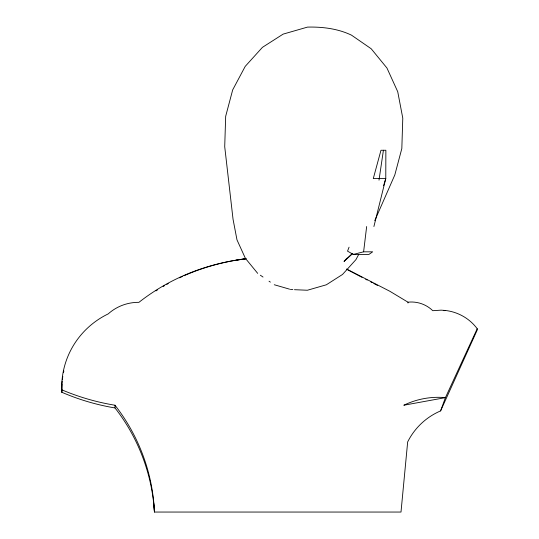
<?xml version="1.0" encoding="UTF-8"?>
<svg xmlns="http://www.w3.org/2000/svg" width="539" height="539" viewBox="0 0 539 539"><rect width="100%" height="100%" fill="white"/><g stroke="black" fill="none" stroke-linecap="round" stroke-linejoin="round"><path stroke-width="0.81" d="M61.911 384.3L61.783 392.244A228.718 228.718 0 0 0 115.016 407.949A187.552 187.552 0 0 1 154.437 512.05L401.003 512.05L407.666 441.919A65.489 65.489 0 0 1 440.592 410.907L477.217 330.036L477.217 328.723A46.179 45.485 0 0 0 445.369 310.464L441.165 310.154L432.763 310.693A30.373 29.914 0 0 0 407.983 302.184L389.919 291.309L346.624 269.042M349.063 247.179L347.54 251.161L353.321 254.428L363.609 251.821L366.655 226.528M383.418 150.26L379.005 180.161M373.904 226.528L385.776 178.564L385.863 150.26L380.972 150.26L373.284 178.564L385.776 178.564L383.566 185.739M440.592 410.907L445.43 397.634L477.217 328.723M374.746 220.694L394.817 174.939L401.831 148.521L402.781 118.149L397.728 91.704L386.955 68.035L371.189 48.753L351.509 35.17C337.966 28.661 322.41 26.721 307.466 27.112L283.137 34.119L262.432 47.344L245.225 66.364L232.686 89.885L225.673 116.303L224.716 146.675L233.043 219.238L236.985 239.868L245.386 258.329L257.689 273.367M358.678 254.496L355.935 259.63L342.514 274.466L326.364 284.781L307.385 290.245L294.449 289.692M352.856 253.418L344.125 261.314L346.934 258.201M344.125 261.314L352.203 253.586M443.968 310.68L445.369 310.451M236.547 260.121L245.555 258.868M363.609 251.821L372.671 251.821L368.932 254.428L353.321 254.428M290.393 289.389L292.825 289.571M289.591 289.173L274.257 284.74M346.624 269.264L362.033 277.336M365.705 279.256L367.174 280.024M370.839 281.944L372.308 282.712M373.776 283.48L377.448 285.401M260.357 275.213L263.025 277.053M269.028 281.203L270.369 282.119M153.628 502.665L154.437 512.05A195.92 190.624 -4.2 0 0 115.002 405.234A229.243 225.807 0 0 1 61.783 389.805L61.783 392.244A83.35 83.35 0 0 1 62.18 381.134M407.983 302.177L407.983 303.006M115.016 405.227L115.016 407.949M61.749 389.805A83.067 81.82 0 0 1 108.218 313.887A44.966 44.292 0 0 1 138.927 302.339A206.066 202.974 0 0 1 200.535 269.042A225.1 221.718 0 0 1 246.363 258.673M245.548 258.801A224.473 224.473 0 0 0 200.535 269.264A205.878 205.878 0 0 0 194.99 271.258M155.993 290.885A205.878 205.878 0 0 1 157.408 289.982M163.155 286.478A205.878 205.878 0 0 1 164.604 285.63M166.8 284.383A205.878 205.878 0 0 1 168.269 283.561M179.507 277.821A205.878 205.878 0 0 1 182.559 276.406M184.095 275.719A205.878 205.878 0 0 1 188.731 273.731M189.512 273.414A205.878 205.878 0 0 1 194.208 271.555M62.356 379.557A83.35 83.35 0 0 1 62.8 376.411M63.521 372.51A83.35 83.35 0 0 1 63.865 370.953M445.43 397.634L403.819 405.227A77.879 76.713 0 0 1 445.43 397.634"/></g></svg>
